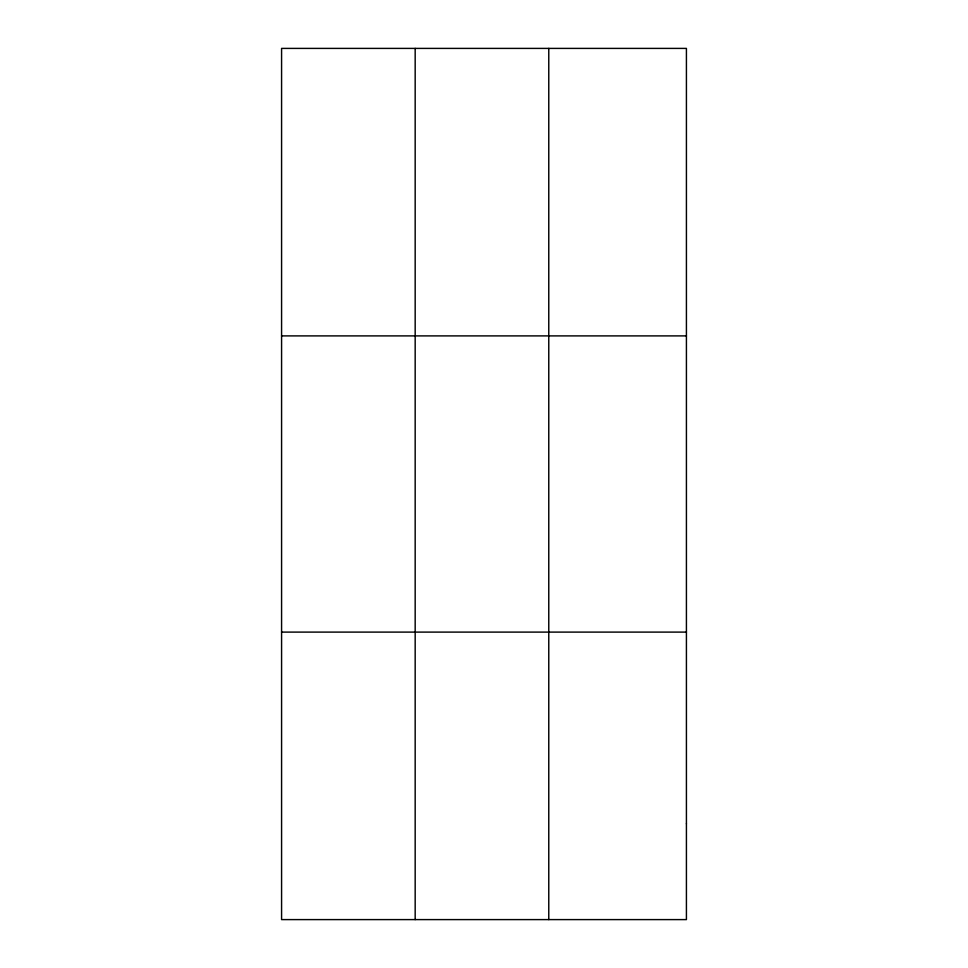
<?xml version="1.0" encoding="UTF-8"?>
<svg xmlns="http://www.w3.org/2000/svg" width="968" height="968" viewBox="0 0 968 968"><rect width="100%" height="100%" fill="white"/><g stroke="black" fill="none" stroke-linecap="round" stroke-linejoin="round"><path stroke-width="1.45" d="M415.175 919.6L415.175 48.4M548.771 919.6L548.771 48.4M281.579 335.896L686.421 335.896M281.579 632.104L686.421 632.104M686.421 823.768L686.421 919.6L281.579 919.6L281.579 48.4L686.421 48.4L686.421 823.768"/></g></svg>
